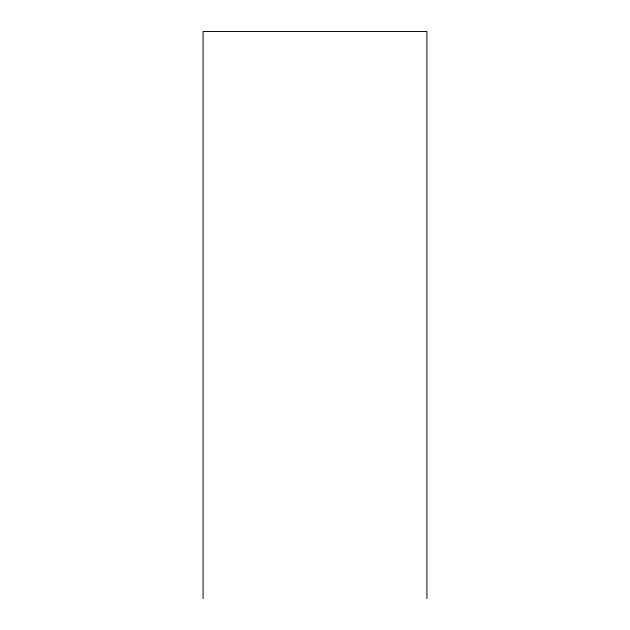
<?xml version="1.0" encoding="UTF-8"?>
<svg xmlns="http://www.w3.org/2000/svg" width="630" height="630" viewBox="0 0 630 630"><rect width="100%" height="100%" fill="white"/><g stroke="black" fill="none" stroke-linecap="round" stroke-linejoin="round"><path stroke-width="0.94" d="M426.919 598.5L426.919 31.5L203.081 31.5L203.081 598.5"/></g></svg>
